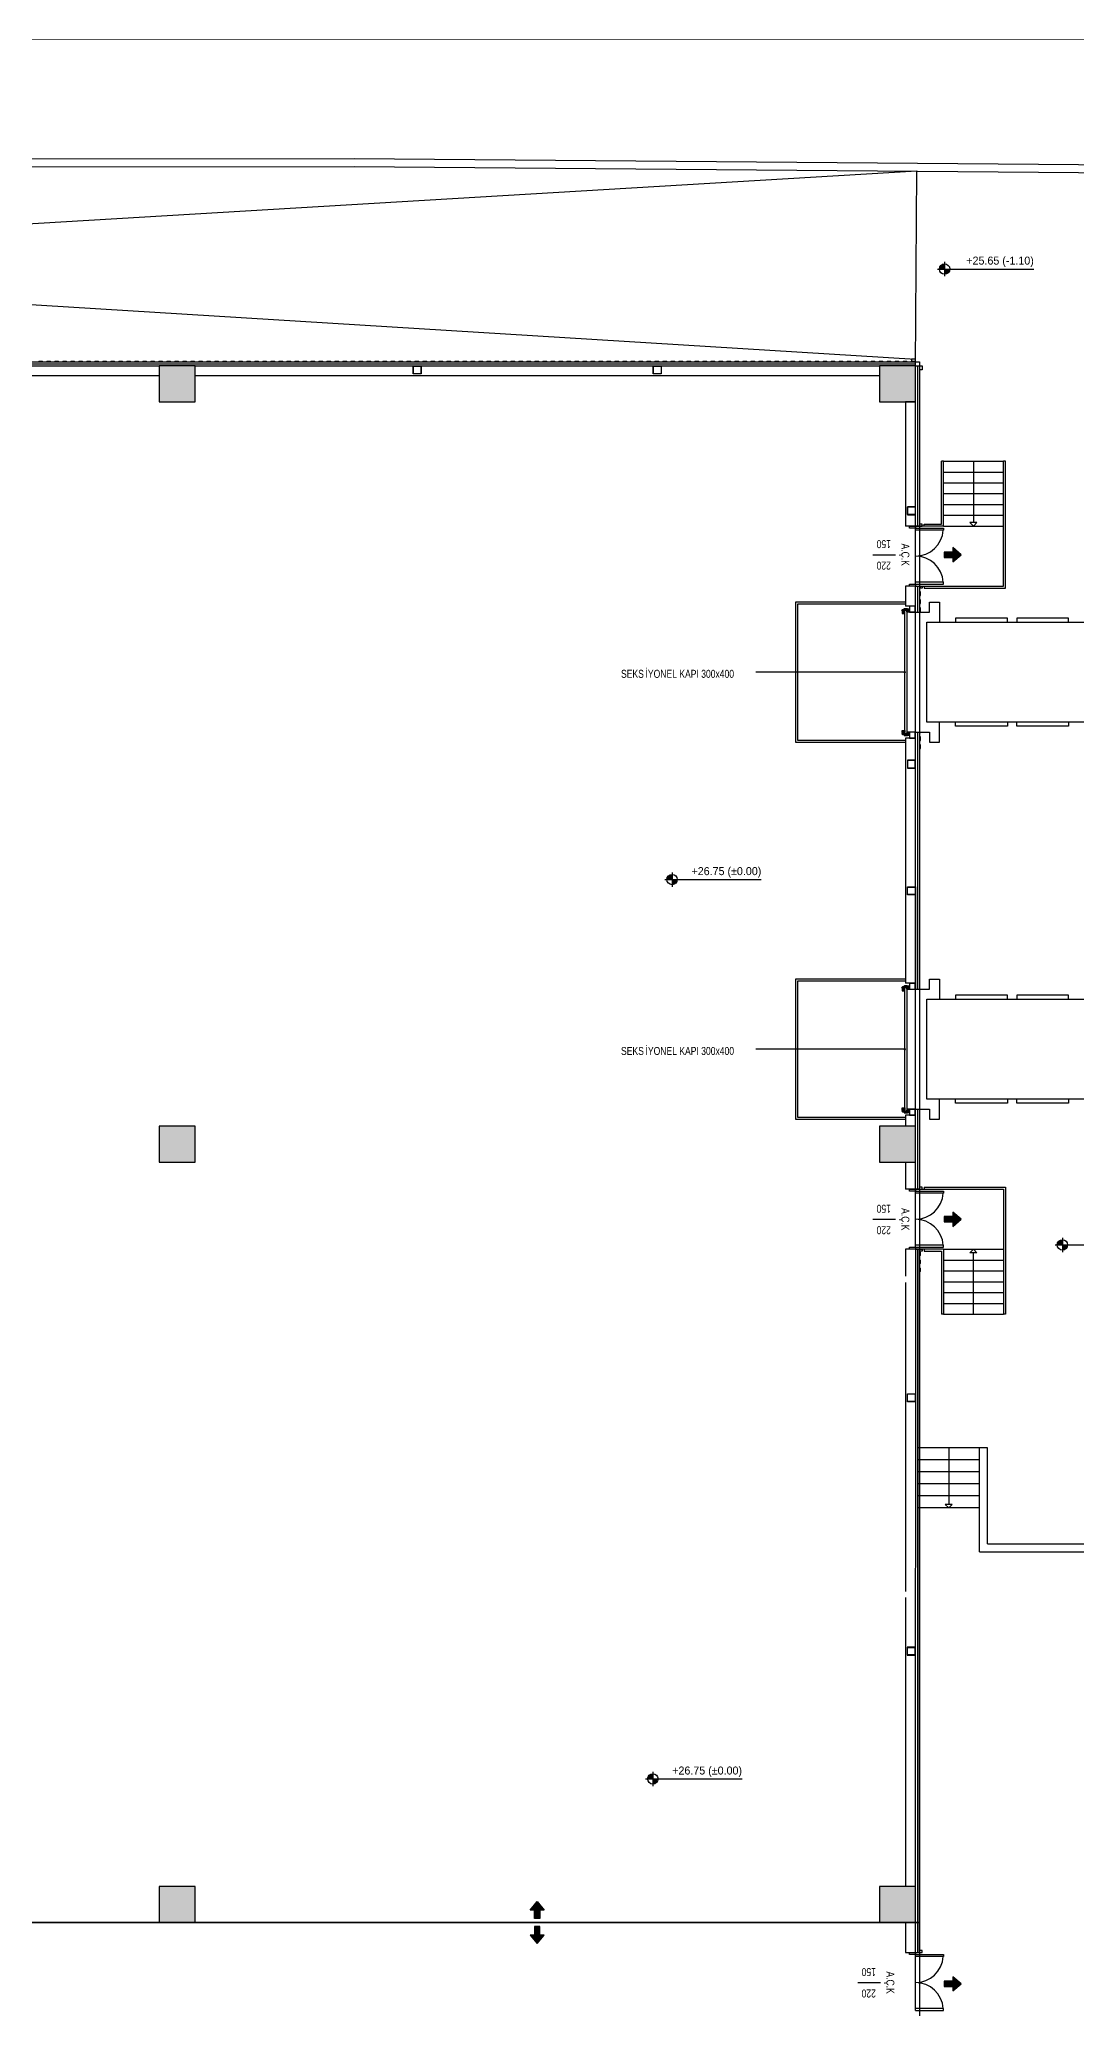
# Model space of a CAD drawing. Header units: centimetres. Extents: x -277999 to 283551, y -705288 to -693449.
# Drawn here: x 277642 to 280235, y -698370 to -693449 of the extents above; entities that cross this region are included whole.
import ezdxf
from ezdxf.enums import TextEntityAlignment as Align

# ---------------------------------------------------------------- set-up
doc = ezdxf.new("R2010")
doc.units = ezdxf.units.CM
for name, color, linetype in [('A-DOOR', 193, 'Continuous'), ('MKDU0', 8, 'Continuous'), ('ROTAS-HAV-CERCEVE', 7, 'Continuous')]:
    doc.layers.add(name, color=color, linetype=linetype)

msp = doc.modelspace()

# ---------------------------------------------------------------- hatches: boundary and pattern name
at = {"layer": 'MKDU0'}
h = msp.add_hatch(color=8, dxfattribs=at)
h.dxf.hatch_style = 1
h.paths.add_polyline_path([(279904.6, -694010.1), (279902, -694010.3), (279899.6, -694011.1), (279897.3, -694012.3), (279895.4, -694013.9), (279893.7, -694015.9), (279892.5, -694018.1), (279891.8, -694020.5), (279891.6, -694023.1), (279904.6, -694023.1), (279904.6, -694010.1)])
h.paths.add_polyline_path([(279917.6, -694023.1), (279904.6, -694023.1), (279904.6, -694036.1), (279907.1, -694035.8), (279909.5, -694035.1), (279911.8, -694033.9), (279913.7, -694032.3), (279915.4, -694030.3), (279916.6, -694028), (279917.3, -694025.6), (279917.6, -694023.1)])
h = msp.add_hatch(dxfattribs=at)
h.set_pattern_fill('ANSI33')
h.paths.add_polyline_path([(272541.6, -700055.4), (272631.6, -700055.4), (272631.6, -699965.4), (272541.6, -699965.4), (272541.6, -700055.4)])
h.paths.add_polyline_path([(272541.6, -694355.4), (272631.6, -694355.4), (272631.6, -694265.4), (272541.6, -694265.4), (272541.6, -694355.4)])
h.paths.add_polyline_path([(270741.6, -700055.4), (270831.6, -700055.4), (270831.6, -699965.4), (270741.6, -699965.4), (270741.6, -700055.4)])
h.paths.add_polyline_path([(267141.6, -700055.4), (267231.6, -700055.4), (267231.6, -699965.4), (267141.6, -699965.4), (267141.6, -700055.4)])
h.paths.add_polyline_path([(270741.6, -694355.4), (270831.6, -694355.4), (270831.6, -694265.4), (270741.6, -694265.4), (270741.6, -694355.4)])
h.paths.add_polyline_path([(267141.6, -694355.4), (267231.6, -694355.4), (267231.6, -694265.4), (267141.6, -694265.4), (267141.6, -694355.4)])
h.paths.add_polyline_path([(272541.6, -698155.4), (272631.6, -698155.4), (272631.6, -698065.4), (272541.6, -698065.4), (272541.6, -698155.4)])
h.paths.add_polyline_path([(272541.6, -696255.4), (272631.6, -696255.4), (272631.6, -696165.4), (272541.6, -696165.4), (272541.6, -696255.4)])
h.paths.add_polyline_path([(270741.6, -698155.4), (270831.6, -698155.4), (270831.6, -698065.4), (270741.6, -698065.4), (270741.6, -698155.4)])
h.paths.add_polyline_path([(267141.6, -698155.4), (267231.6, -698155.4), (267231.6, -698065.4), (267141.6, -698065.4), (267141.6, -698155.4)])
h.paths.add_polyline_path([(270741.6, -696255.4), (270831.6, -696255.4), (270831.6, -696165.4), (270741.6, -696165.4), (270741.6, -696255.4)])
h.paths.add_polyline_path([(267141.6, -696255.4), (267231.6, -696255.4), (267231.6, -696165.4), (267141.6, -696165.4), (267141.6, -696255.4)])
h.paths.add_polyline_path([(277941.6, -698155.4), (278031.6, -698155.4), (278031.6, -698065.4), (277941.6, -698065.4), (277941.6, -698155.4)])
h.paths.add_polyline_path([(277941.6, -696255.4), (278031.6, -696255.4), (278031.6, -696165.4), (277941.6, -696165.4), (277941.6, -696255.4)])
h.paths.add_polyline_path([(276141.6, -698155.4), (276231.6, -698155.4), (276231.6, -698065.4), (276141.6, -698065.4), (276141.6, -698155.4)])
h.paths.add_polyline_path([(276141.6, -696255.4), (276231.6, -696255.4), (276231.6, -696165.4), (276141.6, -696165.4), (276141.6, -696255.4)])
h.paths.add_polyline_path([(274341.6, -698155.4), (274431.6, -698155.4), (274431.6, -698065.4), (274341.6, -698065.4), (274341.6, -698155.4)])
h.paths.add_polyline_path([(274341.6, -696255.4), (274431.6, -696255.4), (274431.6, -696165.4), (274341.6, -696165.4), (274341.6, -696255.4)])
h.paths.add_polyline_path([(270641.6, -698155.4), (270731.6, -698155.4), (270731.6, -698065.4), (270641.6, -698065.4), (270641.6, -698155.4)])
h.paths.add_polyline_path([(270641.6, -696255.4), (270731.6, -696255.4), (270731.6, -696165.4), (270641.6, -696165.4), (270641.6, -696255.4)])
h.paths.add_polyline_path([(268941.6, -698155.4), (269031.6, -698155.4), (269031.6, -698065.4), (268941.6, -698065.4), (268941.6, -698155.4)])
h.paths.add_polyline_path([(268941.6, -696255.4), (269031.6, -696255.4), (269031.6, -696165.4), (268941.6, -696165.4), (268941.6, -696255.4)])
h.paths.add_polyline_path([(265341.6, -698155.4), (265431.6, -698155.4), (265431.6, -698065.4), (265341.6, -698065.4), (265341.6, -698155.4)])
h.paths.add_polyline_path([(265341.6, -696255.4), (265431.6, -696255.4), (265431.6, -696165.4), (265341.6, -696165.4), (265341.6, -696255.4)])
h.paths.add_polyline_path([(263541.6, -698155.4), (263631.6, -698155.4), (263631.6, -698065.4), (263541.6, -698065.4), (263541.6, -698155.4)])
h.paths.add_polyline_path([(263541.6, -696255.4), (263631.6, -696255.4), (263631.6, -696165.4), (263541.6, -696165.4), (263541.6, -696255.4)])
h.paths.add_polyline_path([(261741.6, -698155.4), (261831.6, -698155.4), (261831.6, -698065.4), (261741.6, -698065.4), (261741.6, -698155.4)])
h.paths.add_polyline_path([(261741.6, -696255.4), (261831.6, -696255.4), (261831.6, -696165.4), (261741.6, -696165.4), (261741.6, -696255.4)])
h.paths.add_polyline_path([(279741.6, -696255.4), (279831.6, -696255.4), (279831.6, -696165.4), (279741.6, -696165.4), (279741.6, -696255.4)])
h.paths.add_polyline_path([(279741.6, -698155.4), (279831.6, -698155.4), (279831.6, -698065.4), (279741.6, -698065.4), (279741.6, -698155.4)])
h.paths.add_polyline_path([(279741.6, -700055.4), (279831.6, -700055.4), (279831.6, -699965.4), (279741.6, -699965.4), (279741.6, -700055.4)])
h.paths.add_polyline_path([(277941.6, -700055.4), (278031.6, -700055.4), (278031.6, -699965.4), (277941.6, -699965.4), (277941.6, -700055.4)])
h.paths.add_polyline_path([(276141.6, -700055.4), (276231.6, -700055.4), (276231.6, -699965.4), (276141.6, -699965.4), (276141.6, -700055.4)])
h.paths.add_polyline_path([(274341.6, -700055.4), (274431.6, -700055.4), (274431.6, -699965.4), (274341.6, -699965.4), (274341.6, -700055.4)])
h.paths.add_polyline_path([(270641.6, -700055.4), (270731.6, -700055.4), (270731.6, -699965.4), (270641.6, -699965.4), (270641.6, -700055.4)])
h.paths.add_polyline_path([(268941.6, -700055.4), (269031.6, -700055.4), (269031.6, -699965.4), (268941.6, -699965.4), (268941.6, -700055.4)])
h.paths.add_polyline_path([(265341.6, -700055.4), (265431.6, -700055.4), (265431.6, -699965.4), (265341.6, -699965.4), (265341.6, -700055.4)])
h.paths.add_polyline_path([(263541.6, -700055.4), (263631.6, -700055.4), (263631.6, -699965.4), (263541.6, -699965.4), (263541.6, -700055.4)])
h.paths.add_polyline_path([(261741.6, -700055.4), (261831.6, -700055.4), (261831.6, -699965.4), (261741.6, -699965.4), (261741.6, -700055.4)])
h.paths.add_polyline_path([(279741.6, -694355.4), (279831.6, -694355.4), (279831.6, -694265.4), (279741.6, -694265.4), (279741.6, -694355.4)])
h.paths.add_polyline_path([(277941.6, -694355.4), (278031.6, -694355.4), (278031.6, -694265.4), (277941.6, -694265.4), (277941.6, -694355.4)])
h.paths.add_polyline_path([(276141.6, -694355.4), (276231.6, -694355.4), (276231.6, -694265.4), (276141.6, -694265.4), (276141.6, -694355.4)])
h.paths.add_polyline_path([(274341.6, -694355.4), (274431.6, -694355.4), (274431.6, -694265.4), (274341.6, -694265.4), (274341.6, -694355.4)])
h.paths.add_polyline_path([(270641.6, -694355.4), (270731.6, -694355.4), (270731.6, -694265.4), (270641.6, -694265.4), (270641.6, -694355.4)])
h.paths.add_polyline_path([(268941.6, -694355.4), (269031.6, -694355.4), (269031.6, -694265.4), (268941.6, -694265.4), (268941.6, -694355.4)])
h.paths.add_polyline_path([(265341.6, -694355.4), (265431.6, -694355.4), (265431.6, -694265.4), (265341.6, -694265.4), (265341.6, -694355.4)])
h.paths.add_polyline_path([(263541.6, -694355.4), (263631.6, -694355.4), (263631.6, -694265.4), (263541.6, -694265.4), (263541.6, -694355.4)])
h.paths.add_polyline_path([(261741.6, -694355.4), (261831.6, -694355.4), (261831.6, -694265.4), (261741.6, -694265.4), (261741.6, -694355.4)])
h = msp.add_hatch(color=8, dxfattribs=at)
h.dxf.hatch_style = 1
h.paths.add_polyline_path([(279946.2, -694737), (279925, -694719.3), (279925, -694730.3), (279903.9, -694730.3), (279903.9, -694743.8), (279925, -694743.8), (279925, -694754.8), (279946.2, -694737)])
h = msp.add_hatch(color=8, dxfattribs=at)
h.dxf.hatch_style = 1
h.paths.add_polyline_path([(279223.6, -695535.8), (279221.1, -695536.1), (279218.6, -695536.8), (279216.4, -695538), (279214.4, -695539.6), (279212.8, -695541.6), (279211.6, -695543.9), (279210.9, -695546.3), (279210.6, -695548.8), (279223.6, -695548.8), (279223.6, -695535.8)])
h.paths.add_polyline_path([(279236.6, -695548.8), (279223.6, -695548.8), (279223.6, -695561.8), (279226.2, -695561.6), (279228.6, -695560.8), (279230.8, -695559.6), (279232.8, -695558), (279234.4, -695556), (279235.6, -695553.8), (279236.4, -695551.4), (279236.6, -695548.8)])
h = msp.add_hatch(color=8, dxfattribs=at)
h.dxf.hatch_style = 1
h.paths.add_polyline_path([(279946.2, -696397.9), (279925, -696380.2), (279925, -696391.1), (279903.9, -696391.1), (279903.9, -696404.6), (279925, -696404.6), (279925, -696415.6), (279946.2, -696397.9)])
h = msp.add_hatch(color=8, dxfattribs=at)
h.dxf.hatch_style = 1
h.paths.add_polyline_path([(280199, -696448.8), (280196.4, -696449), (280194, -696449.8), (280191.8, -696451), (280189.8, -696452.6), (280188.2, -696454.6), (280187, -696456.8), (280186.2, -696459.2), (280186, -696461.8), (280199, -696461.8), (280199, -696448.8)])
h.paths.add_polyline_path([(280212, -696461.8), (280199, -696461.8), (280199, -696474.8), (280201.5, -696474.5), (280204, -696473.8), (280206.2, -696472.6), (280208.2, -696471), (280209.8, -696469), (280211, -696466.8), (280211.7, -696464.3), (280212, -696461.8)])
h = msp.add_hatch(color=8, dxfattribs=at)
h.dxf.hatch_style = 1
h.paths.add_polyline_path([(279175.4, -697783.4), (279172.8, -697783.7), (279170.4, -697784.4), (279168.2, -697785.6), (279166.2, -697787.2), (279164.6, -697789.2), (279163.4, -697791.4), (279162.6, -697793.9), (279162.4, -697796.4), (279175.4, -697796.4), (279175.4, -697783.4)])
h.paths.add_polyline_path([(279188.4, -697796.4), (279175.4, -697796.4), (279175.4, -697809.4), (279177.9, -697809.2), (279180.3, -697808.4), (279182.6, -697807.2), (279184.6, -697805.6), (279186.2, -697803.6), (279187.4, -697801.4), (279188.1, -697799), (279188.4, -697796.4)])
h = msp.add_hatch(color=8, dxfattribs=at)
h.dxf.hatch_style = 1
h.paths.add_polyline_path([(278886.6, -698103.1), (278904.3, -698124.2), (278893.3, -698124.2), (278893.3, -698145.4), (278879.9, -698145.4), (278879.9, -698124.2), (278868.9, -698124.2), (278886.6, -698103.1)])
h = msp.add_hatch(color=8, dxfattribs=at)
h.dxf.hatch_style = 1
h.paths.add_polyline_path([(278886.6, -698207.7), (278904.3, -698186.5), (278893.3, -698186.5), (278893.3, -698165.4), (278879.9, -698165.4), (278879.9, -698186.5), (278868.9, -698186.5), (278886.6, -698207.7)])
h = msp.add_hatch(color=8, dxfattribs=at)
h.dxf.hatch_style = 1
h.paths.add_polyline_path([(279946.2, -698308.5), (279925, -698290.8), (279925, -698301.8), (279903.9, -698301.8), (279903.9, -698315.3), (279925, -698315.3), (279925, -698326.3), (279946.2, -698308.5)])

# ---------------------------------------------------------------- linework, layer by layer
at = {"layer": 'A-DOOR'}
for p, q in [((279831.6, -694810.4), (279831.6, -694670.4)), ((279800.9, -694877.7), (279800.9, -694880.2)), ((279801.5, -694877.7), (279801.5, -694880.2)), ((279813, -694877.7), (279812.2, -694877.7)), ((279813, -694879.5), (279812.2, -694879.5)), ((279800.9, -695183), (279800.9, -695180.6)), ((279801.5, -695183), (279801.5, -695180.6)), ((279807.9, -695185.1), (279807.9, -695185.1)), ((279813, -695181.3), (279812.2, -695181.3)), ((279813, -695183.1), (279812.2, -695183.1)), ((279800.9, -695820.2), (279800.9, -695822.7)), ((279801.5, -695820.2), (279801.5, -695822.7)), ((279813, -695820.2), (279812.2, -695820.2)), ((279813, -695822), (279812.2, -695822)), ((279800.9, -696125.5), (279800.9, -696123.1)), ((279801.5, -696125.5), (279801.5, -696123.1)), ((279807.9, -696127.6), (279807.9, -696127.6)), ((279813, -696123.8), (279812.2, -696123.8)), ((279813, -696125.6), (279812.2, -696125.6)), ((279831.6, -696467.9), (279831.6, -696327.9)), ((279831.6, -698375.4), (279831.6, -698235.4))]:
    msp.add_line(p, q, dxfattribs=at)
for points in [[(279816.6, -694670.4), (279816.6, -694665.4), (279831.6, -694665.4), (279831.6, -694670.4)], [(279816.6, -694815.4), (279816.6, -694810.4), (279831.6, -694810.4), (279831.6, -694815.4)], [(279800.1, -694881.5), (279802.3, -694881.5), (279802.3, -694880.2), (279800.1, -694880.2)], [(279812.1, -694876.9), (279812.1, -694877.7), (279811.6, -694877.7), (279811.6, -694876.4), (279814.1, -694876.4), (279814.1, -694879.9), (279816.1, -694879.9), (279816.1, -694872.9), (279812.1, -694872.9), (279812.1, -694874.9), (279811.6, -694874.9), (279811.6, -694872.4), (279816.6, -694872.4), (279816.6, -694880.4), (279811.6, -694880.4), (279811.6, -694879.3), (279812.1, -694879.3), (279812.1, -694879.9), (279813.6, -694879.9), (279813.6, -694876.9)], [(279800.1, -695179.3), (279802.3, -695179.3), (279802.3, -695180.6), (279800.1, -695180.6)], [(279812.1, -695183.9), (279812.1, -695183), (279811.6, -695183), (279811.6, -695184.4), (279814.1, -695184.4), (279814.1, -695180.9), (279816.1, -695180.9), (279816.1, -695187.9), (279812.1, -695187.9), (279812.1, -695185.9), (279811.6, -695185.9), (279811.6, -695188.4), (279816.6, -695188.4), (279816.6, -695180.4), (279811.6, -695180.4), (279811.6, -695181.4), (279812.1, -695181.4), (279812.1, -695180.9), (279813.6, -695180.9), (279813.6, -695183.9)], [(279800.1, -695824), (279802.3, -695824), (279802.3, -695822.7), (279800.1, -695822.7)], [(279812.1, -695819.4), (279812.1, -695820.2), (279811.6, -695820.2), (279811.6, -695818.9), (279814.1, -695818.9), (279814.1, -695822.4), (279816.1, -695822.4), (279816.1, -695815.4), (279812.1, -695815.4), (279812.1, -695817.4), (279811.6, -695817.4), (279811.6, -695814.9), (279816.6, -695814.9), (279816.6, -695822.9), (279811.6, -695822.9), (279811.6, -695821.8), (279812.1, -695821.8), (279812.1, -695822.4), (279813.6, -695822.4), (279813.6, -695819.4)], [(279800.1, -696121.8), (279802.3, -696121.8), (279802.3, -696123.1), (279800.1, -696123.1)], [(279812.1, -696126.4), (279812.1, -696125.5), (279811.6, -696125.5), (279811.6, -696126.9), (279814.1, -696126.9), (279814.1, -696123.4), (279816.1, -696123.4), (279816.1, -696130.4), (279812.1, -696130.4), (279812.1, -696128.4), (279811.6, -696128.4), (279811.6, -696130.9), (279816.6, -696130.9), (279816.6, -696122.9), (279811.6, -696122.9), (279811.6, -696123.9), (279812.1, -696123.9), (279812.1, -696123.4), (279813.6, -696123.4), (279813.6, -696126.4)], [(279816.6, -696327.9), (279816.6, -696322.9), (279831.6, -696322.9), (279831.6, -696327.9)], [(279816.6, -696472.9), (279816.6, -696467.9), (279831.6, -696467.9), (279831.6, -696472.9)], [(279816.6, -698235.4), (279816.6, -698230.4), (279831.6, -698230.4), (279831.6, -698235.4)]]:
    msp.add_lwpolyline(points, close=True, dxfattribs=at)
for points in [[(279831.6, -694670.4), (279901.6, -694670.4), (279901.6, -694675.4), (279831.6, -694675.4)], [(279831.6, -694810.4), (279901.6, -694810.4), (279901.6, -694805.4), (279831.6, -694805.4)], [(279800.9, -694879.1), (279798.2, -694879.1), (279798.2, -694884.1), (279804.9, -694884.1), (279804.9, -694879.1), (279801.5, -694879.1)], [(279800.1, -694880.2), (279799.2, -694880.2), (279799.2, -694883.1), (279803.2, -694883.1), (279803.2, -694880.2), (279802.3, -694880.2)], [(279805, -695185.1), (279805, -694875.7), (279807.9, -694875.7), (279807.9, -694875.7), (279810, -694877.8), (279810, -695183), (279807.9, -695185.1), (279805, -695185.1)], [(279811.6, -694879.9), (279810.1, -694879.9), (279810.1, -694877.1), (279811.6, -694877.1)], [(279812.1, -694877.7), (279812.2, -694877.7), (279812.2, -694877.4), (279813, -694877.4), (279813, -694879.7), (279812.2, -694879.7), (279812.2, -694879.3), (279812.1, -694879.3)], [(279800.9, -695181.6), (279798.2, -695181.6), (279798.2, -695176.6), (279804.9, -695176.6), (279804.9, -695181.6), (279801.5, -695181.6)], [(279800.1, -695180.6), (279799.2, -695180.6), (279799.2, -695177.6), (279803.2, -695177.6), (279803.2, -695180.6), (279802.3, -695180.6)], [(279811.6, -695180.9), (279810.1, -695180.9), (279810.1, -695183.7), (279811.6, -695183.7)], [(279812.1, -695183), (279812.2, -695183), (279812.2, -695183.4), (279813, -695183.4), (279813, -695181.1), (279812.2, -695181.1), (279812.2, -695181.4), (279812.1, -695181.4)], [(279800.9, -695821.6), (279798.2, -695821.6), (279798.2, -695826.6), (279804.9, -695826.6), (279804.9, -695821.6), (279801.5, -695821.6)], [(279800.1, -695822.7), (279799.2, -695822.7), (279799.2, -695825.6), (279803.2, -695825.6), (279803.2, -695822.7), (279802.3, -695822.7)], [(279805, -696127.6), (279805, -695818.2), (279807.9, -695818.2), (279807.9, -695818.2), (279810, -695820.3), (279810, -696125.5), (279807.9, -696127.6), (279805, -696127.6)], [(279811.6, -695822.4), (279810.1, -695822.4), (279810.1, -695819.6), (279811.6, -695819.6)], [(279812.1, -695820.2), (279812.2, -695820.2), (279812.2, -695819.9), (279813, -695819.9), (279813, -695822.2), (279812.2, -695822.2), (279812.2, -695821.8), (279812.1, -695821.8)], [(279800.9, -696124.1), (279798.2, -696124.1), (279798.2, -696119.1), (279804.9, -696119.1), (279804.9, -696124.1), (279801.5, -696124.1)], [(279800.1, -696123.1), (279799.2, -696123.1), (279799.2, -696120.1), (279803.2, -696120.1), (279803.2, -696123.1), (279802.3, -696123.1)], [(279811.6, -696123.4), (279810.1, -696123.4), (279810.1, -696126.2), (279811.6, -696126.2)], [(279812.1, -696125.5), (279812.2, -696125.5), (279812.2, -696125.9), (279813, -696125.9), (279813, -696123.6), (279812.2, -696123.6), (279812.2, -696123.9), (279812.1, -696123.9)], [(279831.6, -696327.9), (279901.6, -696327.9), (279901.6, -696332.9), (279831.6, -696332.9)], [(279831.6, -696467.9), (279901.6, -696467.9), (279901.6, -696462.9), (279831.6, -696462.9)], [(279831.6, -698235.4), (279901.6, -698235.4), (279901.6, -698240.4), (279831.6, -698240.4)], [(279831.6, -698375.4), (279901.6, -698375.4), (279901.6, -698370.4), (279831.6, -698370.4)]]:
    msp.add_lwpolyline(points, dxfattribs=at)
for points in [[(279811.6, -694874.9), (279811.1, -694874.9), (279811.1, -694872.2), (279804.3, -694872.2), (279804.3, -694878.4), (279803.8, -694878.4), (279803.8, -694874.7), (279799.7, -694874.7, 0.82272), (279799.7, -694877.9), (279799.9, -694877.9), (279799.9, -694878.4), (279799.7, -694878.4, -0.863572), (279799.7, -694874.2), (279803.8, -694874.2), (279803.8, -694871.7), (279811.6, -694871.7), (279811.6, -694874.9)], [(279800.9, -694881.5), (279800.9, -694881.9, 1), (279801.5, -694881.9), (279801.5, -694881.5)], [(279805.2, -694875.1), (279805.2, -694874.6, -0.414214), (279807.2, -694872.6), (279807.6, -694872.6, -0.414214), (279809.6, -694874.6), (279809.6, -694876.9)], [(279811.6, -695185.9), (279811.1, -695185.9), (279811.1, -695188.6), (279804.3, -695188.6), (279804.3, -695182.4), (279803.8, -695182.4), (279803.8, -695186), (279799.7, -695186, -0.82272), (279799.7, -695182.9), (279799.9, -695182.9), (279799.9, -695182.4), (279799.7, -695182.4, 0.863572), (279799.7, -695186.5), (279803.8, -695186.5), (279803.8, -695189.1), (279811.6, -695189.1), (279811.6, -695185.9)], [(279800.9, -695179.3), (279800.9, -695178.8, -1), (279801.5, -695178.8), (279801.5, -695179.3)], [(279805.2, -695185.7), (279805.2, -695186.1, 0.414214), (279807.2, -695188.1), (279807.6, -695188.1, 0.414214), (279809.6, -695186.1), (279809.6, -695183.9)], [(279811.6, -695817.4), (279811.1, -695817.4), (279811.1, -695814.7), (279804.3, -695814.7), (279804.3, -695820.9), (279803.8, -695820.9), (279803.8, -695817.2), (279799.7, -695817.2, 0.82272), (279799.7, -695820.4), (279799.9, -695820.4), (279799.9, -695820.9), (279799.7, -695820.9, -0.863572), (279799.7, -695816.7), (279803.8, -695816.7), (279803.8, -695814.2), (279811.6, -695814.2), (279811.6, -695817.4)], [(279800.9, -695824), (279800.9, -695824.4, 1), (279801.5, -695824.4), (279801.5, -695824)], [(279805.2, -695817.6), (279805.2, -695817.1, -0.414214), (279807.2, -695815.1), (279807.6, -695815.1, -0.414214), (279809.6, -695817.1), (279809.6, -695819.4)], [(279811.6, -696128.4), (279811.1, -696128.4), (279811.1, -696131.1), (279804.3, -696131.1), (279804.3, -696124.9), (279803.8, -696124.9), (279803.8, -696128.5), (279799.7, -696128.5, -0.82272), (279799.7, -696125.4), (279799.9, -696125.4), (279799.9, -696124.9), (279799.7, -696124.9, 0.863572), (279799.7, -696129), (279803.8, -696129), (279803.8, -696131.6), (279811.6, -696131.6), (279811.6, -696128.4)], [(279800.9, -696121.8), (279800.9, -696121.3, -1), (279801.5, -696121.3), (279801.5, -696121.8)], [(279805.2, -696128.2), (279805.2, -696128.6, 0.414214), (279807.2, -696130.6), (279807.6, -696130.6, 0.414214), (279809.6, -696128.6), (279809.6, -696126.4)]]:
    msp.add_lwpolyline(points, format="xyb", dxfattribs=at)
for points in [[(279802.7, -694877.3), (279799.7, -694877.3, -1), (279799.7, -694875.3), (279802.7, -694875.3, -1)], [(279802.7, -695183.5), (279799.7, -695183.5, 1), (279799.7, -695185.4), (279802.7, -695185.4, 1)], [(279802.7, -695819.8), (279799.7, -695819.8, -1), (279799.7, -695817.8), (279802.7, -695817.8, -1)], [(279802.7, -696126), (279799.7, -696126, 1), (279799.7, -696127.9), (279802.7, -696127.9, 1)]]:
    msp.add_lwpolyline(points, format="xyb", close=True, dxfattribs=at)
for centre in [(279807.4, -694874.5), (279807.4, -695186.2), (279807.4, -695817), (279807.4, -696128.7)]:
    msp.add_circle(centre, 0.25, dxfattribs=at)
for centre, radius, start, end in [((279831.6, -694670.4), 70, -90, -4.096), ((279831.6, -694810.4), 70, 4.096, 90), ((279801.2, -694876.1), 1.19, 38.272, 141.728), ((279801.2, -694876.6), 1.19, -141.728, -38.272), ((279801.2, -695184.2), 1.19, 38.272, 141.728), ((279801.2, -695184.7), 1.19, -141.728, -38.272), ((279801.2, -695818.6), 1.19, 38.272, 141.728), ((279801.2, -695819.1), 1.19, -141.728, -38.272), ((279801.2, -696126.7), 1.19, 38.272, 141.728), ((279801.2, -696127.2), 1.19, -141.728, -38.272), ((279831.6, -696327.9), 70, -90, -4.096), ((279831.6, -696467.9), 70, 4.096, 90), ((279831.6, -698235.4), 70, -90, -4.096), ((279831.6, -698375.4), 70, 4.096, 90)]:
    msp.add_arc(centre, radius, start, end, dxfattribs=at)
at = {"layer": 'MKDU0', "color": 8}
for p, q in [((275511.1, -693749.9), (278429.5, -693747)), ((275511.1, -693769.9), (278429.4, -693767)), ((278429.4, -693767), (280895.6, -693787)), ((278429.5, -693747), (280895.8, -693767)), ((279831.6, -694265.4), (279835.6, -693778.4)), ((279886.6, -694023.1), (280127.6, -694023.1)), ((279904.6, -694005.1), (279904.6, -694041.1)), ((276231.6, -694265.4), (277941.6, -694265.4)), ((278031.6, -694265.4), (279741.6, -694265.4)), ((277941.6, -694290.4), (276231.6, -694290.4)), ((279741.6, -694290.4), (278031.6, -694290.4)), ((279831.6, -694355.4), (279806.6, -694355.4)), ((279806.6, -694355.4), (279806.6, -694665.4)), ((279831.6, -694665.4), (279831.6, -694355.4)), ((279901.6, -694503.4), (279896.6, -694503.4)), ((279976.6, -694503.4), (279976.6, -694656.7)), ((280056.6, -694503.4), (280051.6, -694503.4)), ((279831.6, -694665.4), (279806.6, -694665.4)), ((279841.6, -694665.4), (279831.6, -694665.4)), ((279901.6, -694665.4), (279841.6, -694665.4)), ((279853.6, -694665.4), (279853.6, -694660.4)), ((279831.6, -694815.4), (279841.6, -694815.4)), ((279831.6, -694865.4), (279806.6, -694865.4)), ((279831.6, -694880.4), (279841.6, -694880.4)), ((279931.9, -694895.4), (279931.9, -694905.4)), ((280061.4, -694895.4), (279931.9, -694895.4)), ((280061.4, -694905.4), (280061.4, -694895.4)), ((280214.5, -694895.4), (280085, -694895.4)), ((280085, -694895.4), (280085, -694905.4)), ((280214.5, -694905.4), (280214.5, -694895.4)), ((279931.9, -695165.4), (279931.9, -695155.4)), ((280061.4, -695155.4), (280061.4, -695165.4)), ((280085, -695165.4), (280085, -695155.4)), ((280214.5, -695155.4), (280214.5, -695165.4)), ((279806.6, -695195.4), (279806.6, -695417.9)), ((279831.6, -695195.4), (279806.6, -695195.4)), ((279831.6, -695180.4), (279841.6, -695180.4)), ((279831.6, -695822.9), (279831.6, -695195.4)), ((280061.4, -695165.4), (279931.9, -695165.4)), ((280214.5, -695165.4), (280085, -695165.4)), ((279806.6, -695417.9), (279806.6, -695807.9)), ((279205.6, -695548.8), (279446.6, -695548.8)), ((279223.6, -695530.8), (279223.6, -695566.8)), ((279831.6, -695807.9), (279806.6, -695807.9)), ((279831.6, -695822.9), (279841.6, -695822.9)), ((279931.9, -695837.9), (279931.9, -695847.9)), ((280061.4, -695837.9), (279931.9, -695837.9)), ((280061.4, -695847.9), (280061.4, -695837.9)), ((280214.5, -695837.9), (280085, -695837.9)), ((280085, -695837.9), (280085, -695847.9)), ((280214.5, -695847.9), (280214.5, -695837.9)), ((279806.6, -696137.9), (279806.6, -696165.4)), ((279831.6, -696137.9), (279806.6, -696137.9)), ((279831.6, -696165.4), (279831.6, -696122.9)), ((279831.6, -696122.9), (279841.6, -696122.9)), ((279931.9, -696107.9), (279931.9, -696097.9)), ((280061.4, -696107.9), (279931.9, -696107.9)), ((280061.4, -696097.9), (280061.4, -696107.9)), ((280085, -696107.9), (280085, -696097.9)), ((280214.5, -696107.9), (280085, -696107.9)), ((280214.5, -696097.9), (280214.5, -696107.9)), ((279806.6, -696255.4), (279806.6, -696322.9)), ((279831.6, -696322.9), (279831.6, -696255.4)), ((279831.6, -696322.9), (279806.6, -696322.9)), ((279853.6, -696317.9), (279853.6, -696322.9)), ((279831.6, -696472.9), (279806.6, -696472.9)), ((279831.6, -696472.9), (279830.9, -698065.4)), ((279841.6, -696472.9), (279831.6, -696472.9)), ((279841.6, -698230.4), (279841.6, -696472.9)), ((279901.6, -696472.9), (279841.6, -696472.9)), ((279976.6, -696634.9), (279976.6, -696481.6)), ((280181, -696461.8), (280422, -696461.8)), ((280199, -696443.8), (280199, -696479.8)), ((279901.6, -696634.9), (279896.6, -696634.9)), ((280056.6, -696634.9), (280051.6, -696634.9)), ((279991.6, -696968.9), (279838.5, -696968.9)), ((279991.6, -697118.9), (279991.6, -696968.9)), ((280011.6, -696968.9), (279991.6, -696968.9)), ((280011.6, -697118.9), (280011.6, -696968.9)), ((279991.6, -696998.9), (279838.5, -696998.9)), ((279991.6, -697028.9), (279838.5, -697028.9)), ((279991.6, -697058.9), (279838.5, -697058.9)), ((279991.6, -697088.9), (279838.5, -697088.9)), ((279991.6, -697118.9), (279838.5, -697118.9)), ((279991.6, -697229.1), (279991.6, -697118.9)), ((280011.6, -697209.1), (280011.6, -697118.9)), ((280011.6, -697209.1), (281451, -697209.1)), ((279991.6, -697229.1), (281447.3, -697229.1)), ((279806.6, -697342.9), (279806.6, -698065.4)), ((279157.4, -697796.4), (279398.4, -697796.4)), ((279175.4, -697778.4), (279175.4, -697814.4)), ((276231.6, -698155.4), (277941.6, -698155.4)), ((278031.6, -698155.4), (279741.6, -698155.4)), ((279806.6, -698155.4), (279806.6, -698230.4)), ((279831.6, -698230.4), (279831.6, -698155.4)), ((279831.6, -698230.4), (279841.6, -698230.4))]:
    msp.add_line(p, q, dxfattribs=at)
for points in [[(279835.6, -693778.4), (275961.4, -694009), (279831.6, -694248.4)], [(275961.6, -694255.4), (279831.6, -694255.4)], [(275961.6, -694260.4), (279831.6, -694260.4)], [(277631.6, -694255.4), (277639.6, -694255.4), (277641.6, -694253.4), (277649.6, -694253.4), (277651.6, -694255.4), (277659.6, -694255.4), (277661.6, -694253.4), (277669.6, -694253.4), (277671.6, -694255.4), (277679.6, -694255.4), (277681.6, -694253.4), (277689.6, -694253.4), (277691.6, -694255.4), (277699.6, -694255.4), (277701.6, -694253.4), (277709.6, -694253.4), (277711.6, -694255.4), (277719.6, -694255.4), (277721.6, -694253.4), (277729.6, -694253.4), (277731.6, -694255.4)], [(277731.6, -694255.4), (277739.6, -694255.4), (277741.6, -694253.4), (277749.6, -694253.4), (277751.6, -694255.4), (277759.6, -694255.4), (277761.6, -694253.4), (277769.6, -694253.4), (277771.6, -694255.4), (277779.6, -694255.4), (277781.6, -694253.4), (277789.6, -694253.4), (277791.6, -694255.4), (277799.6, -694255.4), (277801.6, -694253.4), (277809.6, -694253.4), (277811.6, -694255.4), (277819.6, -694255.4), (277821.6, -694253.4), (277829.6, -694253.4), (277831.6, -694255.4)], [(277831.6, -694255.4), (277839.6, -694255.4), (277841.6, -694253.4), (277849.6, -694253.4), (277851.6, -694255.4), (277859.6, -694255.4), (277861.6, -694253.4), (277869.6, -694253.4), (277871.6, -694255.4), (277879.6, -694255.4), (277881.6, -694253.4), (277889.6, -694253.4), (277891.6, -694255.4), (277899.6, -694255.4), (277901.6, -694253.4), (277909.6, -694253.4), (277911.6, -694255.4), (277919.6, -694255.4), (277921.6, -694253.4), (277929.6, -694253.4), (277931.6, -694255.4)], [(277931.6, -694255.4), (277939.6, -694255.4), (277941.6, -694253.4), (277949.6, -694253.4), (277951.6, -694255.4), (277959.6, -694255.4), (277961.6, -694253.4), (277969.6, -694253.4), (277971.6, -694255.4), (277979.6, -694255.4), (277981.6, -694253.4), (277989.6, -694253.4), (277991.6, -694255.4), (277999.6, -694255.4), (278001.6, -694253.4), (278009.6, -694253.4), (278011.6, -694255.4), (278019.6, -694255.4), (278021.6, -694253.4), (278029.6, -694253.4), (278031.6, -694255.4)], [(278031.6, -694255.4), (278039.6, -694255.4), (278041.6, -694253.4), (278049.6, -694253.4), (278051.6, -694255.4), (278059.6, -694255.4), (278061.6, -694253.4), (278069.6, -694253.4), (278071.6, -694255.4), (278079.6, -694255.4), (278081.6, -694253.4), (278089.6, -694253.4), (278091.6, -694255.4), (278099.6, -694255.4), (278101.6, -694253.4), (278109.6, -694253.4), (278111.6, -694255.4), (278119.6, -694255.4), (278121.6, -694253.4), (278129.6, -694253.4), (278131.6, -694255.4)], [(278131.6, -694255.4), (278139.6, -694255.4), (278141.6, -694253.4), (278149.6, -694253.4), (278151.6, -694255.4), (278159.6, -694255.4), (278161.6, -694253.4), (278169.6, -694253.4), (278171.6, -694255.4), (278179.6, -694255.4), (278181.6, -694253.4), (278189.6, -694253.4), (278191.6, -694255.4), (278199.6, -694255.4), (278201.6, -694253.4), (278209.6, -694253.4), (278211.6, -694255.4), (278219.6, -694255.4), (278221.6, -694253.4), (278229.6, -694253.4), (278231.6, -694255.4)], [(278231.6, -694255.4), (278239.6, -694255.4), (278241.6, -694253.4), (278249.6, -694253.4), (278251.6, -694255.4), (278259.6, -694255.4), (278261.6, -694253.4), (278269.6, -694253.4), (278271.6, -694255.4), (278279.6, -694255.4), (278281.6, -694253.4), (278289.6, -694253.4), (278291.6, -694255.4), (278299.6, -694255.4), (278301.6, -694253.4), (278309.6, -694253.4), (278311.6, -694255.4), (278319.6, -694255.4), (278321.6, -694253.4), (278329.6, -694253.4), (278331.6, -694255.4)], [(278331.6, -694255.4), (278339.6, -694255.4), (278341.6, -694253.4), (278349.6, -694253.4), (278351.6, -694255.4), (278359.6, -694255.4), (278361.6, -694253.4), (278369.6, -694253.4), (278371.6, -694255.4), (278379.6, -694255.4), (278381.6, -694253.4), (278389.6, -694253.4), (278391.6, -694255.4), (278399.6, -694255.4), (278401.6, -694253.4), (278409.6, -694253.4), (278411.6, -694255.4), (278419.6, -694255.4), (278421.6, -694253.4), (278429.6, -694253.4), (278431.6, -694255.4)], [(278431.6, -694255.4), (278439.6, -694255.4), (278441.6, -694253.4), (278449.6, -694253.4), (278451.6, -694255.4), (278459.6, -694255.4), (278461.6, -694253.4), (278469.6, -694253.4), (278471.6, -694255.4), (278479.6, -694255.4), (278481.6, -694253.4), (278489.6, -694253.4), (278491.6, -694255.4), (278499.6, -694255.4), (278501.6, -694253.4), (278509.6, -694253.4), (278511.6, -694255.4), (278519.6, -694255.4), (278521.6, -694253.4), (278529.6, -694253.4), (278531.6, -694255.4)], [(278531.6, -694255.4), (278539.6, -694255.4), (278541.6, -694253.4), (278549.6, -694253.4), (278551.6, -694255.4), (278559.6, -694255.4), (278561.6, -694253.4), (278569.6, -694253.4), (278571.6, -694255.4), (278579.6, -694255.4), (278581.6, -694253.4), (278589.6, -694253.4), (278591.6, -694255.4), (278599.6, -694255.4), (278601.6, -694253.4), (278609.6, -694253.4), (278611.6, -694255.4), (278619.6, -694255.4), (278621.6, -694253.4), (278629.6, -694253.4), (278631.6, -694255.4)], [(278631.6, -694255.4), (278639.6, -694255.4), (278641.6, -694253.4), (278649.6, -694253.4), (278651.6, -694255.4), (278659.6, -694255.4), (278661.6, -694253.4), (278669.6, -694253.4), (278671.6, -694255.4), (278679.6, -694255.4), (278681.6, -694253.4), (278689.6, -694253.4), (278691.6, -694255.4), (278699.6, -694255.4), (278701.6, -694253.4), (278709.6, -694253.4), (278711.6, -694255.4), (278719.6, -694255.4), (278721.6, -694253.4), (278729.6, -694253.4), (278731.6, -694255.4)], [(278731.6, -694255.4), (278739.6, -694255.4), (278741.6, -694253.4), (278749.6, -694253.4), (278751.6, -694255.4), (278759.6, -694255.4), (278761.6, -694253.4), (278769.6, -694253.4), (278771.6, -694255.4), (278779.6, -694255.4), (278781.6, -694253.4), (278789.6, -694253.4), (278791.6, -694255.4), (278799.6, -694255.4), (278801.6, -694253.4), (278809.6, -694253.4), (278811.6, -694255.4), (278819.6, -694255.4), (278821.6, -694253.4), (278829.6, -694253.4), (278831.6, -694255.4)], [(278831.6, -694255.4), (278839.6, -694255.4), (278841.6, -694253.4), (278849.6, -694253.4), (278851.6, -694255.4), (278859.6, -694255.4), (278861.6, -694253.4), (278869.6, -694253.4), (278871.6, -694255.4), (278879.6, -694255.4), (278881.6, -694253.4), (278889.6, -694253.4), (278891.6, -694255.4), (278899.6, -694255.4), (278901.6, -694253.4), (278909.6, -694253.4), (278911.6, -694255.4), (278919.6, -694255.4), (278921.6, -694253.4), (278929.6, -694253.4), (278931.6, -694255.4)], [(278931.6, -694255.4), (278939.6, -694255.4), (278941.6, -694253.4), (278949.6, -694253.4), (278951.6, -694255.4), (278959.6, -694255.4), (278961.6, -694253.4), (278969.6, -694253.4), (278971.6, -694255.4), (278979.6, -694255.4), (278981.6, -694253.4), (278989.6, -694253.4), (278991.6, -694255.4), (278999.6, -694255.4), (279001.6, -694253.4), (279009.6, -694253.4), (279011.6, -694255.4), (279019.6, -694255.4), (279021.6, -694253.4), (279029.6, -694253.4), (279031.6, -694255.4)], [(279031.6, -694255.4), (279039.6, -694255.4), (279041.6, -694253.4), (279049.6, -694253.4), (279051.6, -694255.4), (279059.6, -694255.4), (279061.6, -694253.4), (279069.6, -694253.4), (279071.6, -694255.4), (279079.6, -694255.4), (279081.6, -694253.4), (279089.6, -694253.4), (279091.6, -694255.4), (279099.6, -694255.4), (279101.6, -694253.4), (279109.6, -694253.4), (279111.6, -694255.4), (279119.6, -694255.4), (279121.6, -694253.4), (279129.6, -694253.4), (279131.6, -694255.4)], [(279131.6, -694255.4), (279139.6, -694255.4), (279141.6, -694253.4), (279149.6, -694253.4), (279151.6, -694255.4), (279159.6, -694255.4), (279161.6, -694253.4), (279169.6, -694253.4), (279171.6, -694255.4), (279179.6, -694255.4), (279181.6, -694253.4), (279189.6, -694253.4), (279191.6, -694255.4), (279199.6, -694255.4), (279201.6, -694253.4), (279209.6, -694253.4), (279211.6, -694255.4), (279219.6, -694255.4), (279221.6, -694253.4), (279229.6, -694253.4), (279231.6, -694255.4)], [(279231.6, -694255.4), (279239.6, -694255.4), (279241.6, -694253.4), (279249.6, -694253.4), (279251.6, -694255.4), (279259.6, -694255.4), (279261.6, -694253.4), (279269.6, -694253.4), (279271.6, -694255.4), (279279.6, -694255.4), (279281.6, -694253.4), (279289.6, -694253.4), (279291.6, -694255.4), (279299.6, -694255.4), (279301.6, -694253.4), (279309.6, -694253.4), (279311.6, -694255.4), (279319.6, -694255.4), (279321.6, -694253.4), (279329.6, -694253.4), (279331.6, -694255.4)], [(279331.6, -694255.4), (279339.6, -694255.4), (279341.6, -694253.4), (279349.6, -694253.4), (279351.6, -694255.4), (279359.6, -694255.4), (279361.6, -694253.4), (279369.6, -694253.4), (279371.6, -694255.4), (279379.6, -694255.4), (279381.6, -694253.4), (279389.6, -694253.4), (279391.6, -694255.4), (279399.6, -694255.4), (279401.6, -694253.4), (279409.6, -694253.4), (279411.6, -694255.4), (279419.6, -694255.4), (279421.6, -694253.4), (279429.6, -694253.4), (279431.6, -694255.4)], [(279431.6, -694255.4), (279439.6, -694255.4), (279441.6, -694253.4), (279449.6, -694253.4), (279451.6, -694255.4), (279459.6, -694255.4), (279461.6, -694253.4), (279469.6, -694253.4), (279471.6, -694255.4), (279479.6, -694255.4), (279481.6, -694253.4), (279489.6, -694253.4), (279491.6, -694255.4), (279499.6, -694255.4), (279501.6, -694253.4), (279509.6, -694253.4), (279511.6, -694255.4), (279519.6, -694255.4), (279521.6, -694253.4), (279529.6, -694253.4), (279531.6, -694255.4)], [(279531.6, -694255.4), (279539.6, -694255.4), (279541.6, -694253.4), (279549.6, -694253.4), (279551.6, -694255.4), (279559.6, -694255.4), (279561.6, -694253.4), (279569.6, -694253.4), (279571.6, -694255.4), (279579.6, -694255.4), (279581.6, -694253.4), (279589.6, -694253.4), (279591.6, -694255.4), (279599.6, -694255.4), (279601.6, -694253.4), (279609.6, -694253.4), (279611.6, -694255.4), (279619.6, -694255.4), (279621.6, -694253.4), (279629.6, -694253.4), (279631.6, -694255.4)], [(279631.6, -694255.4), (279639.6, -694255.4), (279641.6, -694253.4), (279649.6, -694253.4), (279651.6, -694255.4), (279659.6, -694255.4), (279661.6, -694253.4), (279669.6, -694253.4), (279671.6, -694255.4), (279679.6, -694255.4), (279681.6, -694253.4), (279689.6, -694253.4), (279691.6, -694255.4), (279699.6, -694255.4), (279701.6, -694253.4), (279709.6, -694253.4), (279711.6, -694255.4), (279719.6, -694255.4), (279721.6, -694253.4), (279729.6, -694253.4), (279731.6, -694255.4)], [(279731.6, -694255.4), (279739.6, -694255.4), (279741.6, -694253.4), (279749.6, -694253.4), (279751.6, -694255.4), (279759.6, -694255.4), (279761.6, -694253.4), (279769.6, -694253.4), (279771.6, -694255.4), (279779.6, -694255.4), (279781.6, -694253.4), (279789.6, -694253.4), (279791.6, -694255.4), (279799.6, -694255.4), (279801.6, -694253.4), (279809.6, -694253.4), (279811.6, -694255.4), (279819.6, -694255.4), (279821.6, -694253.4), (279829.6, -694253.4), (279831.6, -694255.4)], [(279831.6, -694265.4), (279831.6, -694248.4), (279821.6, -694248.4), (279821.6, -694252.9)], [(279831.6, -694265.4), (279848.6, -694265.4), (279848.6, -694275.4), (279844.1, -694275.4)], [(279836.6, -694265.4), (279836.6, -694665.4)], [(279841.6, -694265.4), (279841.6, -694665.4)], [(279841.6, -694815.4), (280051.6, -694815.4), (280051.6, -694503.4)], [(279853.6, -694660.4), (279896.6, -694660.4), (279896.6, -694503.4)], [(279853.6, -694820.4), (280056.6, -694820.4), (280056.6, -694503.4)], [(279901.6, -694665.4), (279901.6, -694503.4)], [(279901.6, -694503.4), (280051.6, -694503.4)], [(279901.6, -694530.4), (280051.6, -694530.4)], [(279901.6, -694557.4), (280051.6, -694557.4)], [(279901.6, -694584.4), (280051.6, -694584.4)], [(279901.6, -694611.4), (280051.6, -694611.4)], [(279831.6, -694670.4), (279831.6, -694665.4), (279848.6, -694665.4), (279848.6, -694660.4), (279844.1, -694660.4)], [(279901.6, -694638.4), (280051.6, -694638.4)], [(279901.6, -694665.4), (280051.6, -694665.4)], [(279831.6, -694810.4), (279831.6, -694815.4), (279848.6, -694815.4), (279848.6, -694820.4), (279844.1, -694820.4)], [(279806.6, -694855.4), (279531.6, -694855.4), (279531.6, -695205.4), (279806.6, -695205.4)], [(279806.6, -694860.4), (279536.6, -694860.4), (279536.6, -695200.4), (279806.6, -695200.4)], [(279831.6, -694815.4), (279806.6, -694815.4), (279806.6, -694865.4)], [(279831.6, -694865.4), (279831.6, -694815.4)], [(279836.6, -694815.4), (279836.6, -694880.4)], [(279841.6, -694815.4), (279841.6, -694880.4)], [(279843.6, -694815.4), (279843.6, -694818.4), (279841.6, -694820.4), (279841.6, -694828.4), (279843.6, -694830.4), (279843.6, -694838.4), (279841.6, -694840.4), (279841.6, -694848.4), (279843.6, -694850.4), (279843.6, -694858.4), (279841.6, -694860.4), (279841.6, -694868.4), (279843.6, -694870.4), (279843.6, -694878.4), (279841.6, -694880.4)], [(279841.6, -694880.4), (279866.6, -694880.4), (279866.6, -694855.4), (279891.6, -694855.4), (279891.6, -694905.4)], [(279853.6, -694815.4), (279853.6, -694820.4)], [(279831.6, -695195.4), (279831.6, -694865.4)], [(279443, -695030.4), (279433, -695030.4)], [(279799, -695030.4), (279443, -695030.4)], [(279802, -695030.4), (279799, -695030.4)], [(279841.6, -695180.4), (279866.6, -695180.4), (279866.6, -695205.4), (279891.6, -695205.4), (279891.6, -695155.4)], [(279836.6, -695180.4), (279836.6, -695822.9)], [(279841.6, -695180.4), (279841.6, -695822.9)], [(279843.6, -695180.4), (279843.6, -695180.9), (279841.6, -695182.9), (279841.6, -695190.9), (279843.6, -695192.9), (279843.6, -695200.9), (279841.6, -695202.9), (279841.6, -695210.9), (279843.6, -695212.9), (279843.6, -695220.9), (279841.6, -695222.9)], [(279831.6, -695822.9), (279831.6, -695587.9)], [(279831.6, -695587.9), (279831.6, -695822.9)], [(279806.6, -695797.9), (279531.6, -695797.9), (279531.6, -696147.9), (279806.6, -696147.9)], [(279841.6, -695822.9), (279866.6, -695822.9), (279866.6, -695797.9), (279891.6, -695797.9), (279891.6, -695847.9)], [(279806.6, -695802.9), (279536.6, -695802.9), (279536.6, -696142.9), (279806.6, -696142.9)], [(279831.6, -696137.9), (279831.6, -695807.9)], [(279443, -695972.9), (279433, -695972.9)], [(279799, -695972.9), (279443, -695972.9)], [(279802, -695972.9), (279799, -695972.9)], [(279836.6, -696122.9), (279836.6, -696322.9)], [(279841.6, -696122.9), (279866.6, -696122.9), (279866.6, -696147.9), (279891.6, -696147.9), (279891.6, -696097.9)], [(279841.6, -696122.9), (279841.6, -696322.9)], [(279831.6, -696327.9), (279831.6, -696322.9), (279848.6, -696322.9), (279848.6, -696317.9), (279844.1, -696317.9)], [(279841.6, -696322.9), (279831.6, -696322.9)], [(279841.6, -696322.9), (280051.6, -696322.9), (280051.6, -696634.9)], [(279853.6, -696317.9), (280056.6, -696317.9), (280056.6, -696634.9)], [(279806.6, -696472.9), (279806.6, -696540.4)], [(279831.6, -696467.9), (279831.6, -696472.9), (279848.6, -696472.9), (279848.6, -696477.9), (279844.1, -696477.9)], [(279836.6, -696472.9), (279836.6, -698230.4)], [(279841.6, -696472.9), (279841.6, -696478.4), (279843.6, -696480.4), (279843.6, -696488.4), (279841.6, -696490.4), (279841.6, -696498.4), (279843.6, -696500.4), (279843.6, -696508.4), (279841.6, -696510.4), (279841.6, -696518.4), (279843.6, -696520.4), (279843.6, -696528.4), (279841.6, -696530.4)], [(279853.6, -696472.9), (279853.6, -696477.9), (279896.6, -696477.9), (279896.6, -696634.9)], [(279901.6, -696472.9), (279901.6, -696634.9)], [(279901.6, -696472.9), (280051.6, -696472.9)], [(279901.6, -696499.9), (280051.6, -696499.9)], [(279901.6, -696526.9), (280051.6, -696526.9)], [(279806.6, -696555.4), (279806.6, -697327.9)], [(279901.6, -696553.9), (280051.6, -696553.9)], [(279901.6, -696580.9), (280051.6, -696580.9)], [(279901.6, -696607.9), (280051.6, -696607.9)], [(279901.6, -696634.9), (280051.6, -696634.9)], [(279915.1, -696968.9), (279915.1, -697110.2)], [(279806.6, -698230.4), (279831.6, -698230.4)], [(279831.6, -698235.4), (279831.6, -698230.4), (279848.6, -698230.4), (279848.6, -698225.4), (279844.1, -698225.4)]]:
    msp.add_lwpolyline(points, dxfattribs=at)
for points in [[(271694.1, -694255.4), (279841.6, -694255.4), (279841.6, -698155.4), (261719.1, -698155.4), (261719.1, -694255.4), (268941.6, -694255.4), (268941.6, -694520.4), (271694.1, -694520.4)], [(277941.6, -694355.4), (278031.6, -694355.4), (278031.6, -694265.4), (277941.6, -694265.4)], [(278576.6, -694265.4), (278596.6, -694265.4), (278596.6, -694285.4), (278576.6, -694285.4)], [(278577.2, -694266), (278596, -694266), (278596, -694284.8), (278577.2, -694284.8)], [(279176.6, -694265.4), (279196.6, -694265.4), (279196.6, -694285.4), (279176.6, -694285.4)], [(279177.2, -694266), (279196, -694266), (279196, -694284.8), (279177.2, -694284.8)], [(279741.6, -694355.4), (279831.6, -694355.4), (279831.6, -694265.4), (279741.6, -694265.4)], [(279811.6, -694637), (279831.6, -694637), (279831.6, -694617), (279811.6, -694617)], [(279831, -694636.4), (279812.2, -694636.4), (279812.2, -694617.6), (279831, -694617.6)], [(279976.6, -694665.4), (279985.3, -694656.7), (279976.6, -694656.7), (279967.9, -694656.7)], [(279946.2, -694737), (279925, -694719.3), (279925, -694730.3), (279903.9, -694730.3), (279903.9, -694743.8), (279925, -694743.8), (279925, -694754.8)], [(279831.6, -694865.4), (279816.6, -694865.4), (279816.6, -694880.4), (279831.6, -694880.4)], [(279831.1, -694865.9), (279817.1, -694865.9), (279817.1, -694879.9), (279831.1, -694879.9)], [(281110, -695155.4), (279860, -695155.4), (279860, -694905.4), (281110, -694905.4)], [(279831.6, -695180.4), (279816.6, -695180.4), (279816.6, -695195.4), (279831.6, -695195.4)], [(279831.1, -695180.9), (279817.1, -695180.9), (279817.1, -695194.9), (279831.1, -695194.9)], [(279811.6, -695270.4), (279831.6, -695270.4), (279831.6, -695250.4), (279811.6, -695250.4)], [(279812.2, -695269.8), (279831, -695269.8), (279831, -695251), (279812.2, -695251)], [(279811.6, -695567), (279831.6, -695567), (279831.6, -695587), (279811.6, -695587)], [(279831, -695586.4), (279812.2, -695586.4), (279812.2, -695567.6), (279831, -695567.6)], [(279831.6, -695807.9), (279816.6, -695807.9), (279816.6, -695822.9), (279831.6, -695822.9)], [(279831.1, -695808.4), (279817.1, -695808.4), (279817.1, -695822.4), (279831.1, -695822.4)], [(281110, -696097.9), (279860, -696097.9), (279860, -695847.9), (281110, -695847.9)], [(279831.6, -696122.9), (279816.6, -696122.9), (279816.6, -696137.9), (279831.6, -696137.9)], [(279831.1, -696123.4), (279817.1, -696123.4), (279817.1, -696137.4), (279831.1, -696137.4)], [(277941.6, -696255.4), (278031.6, -696255.4), (278031.6, -696165.4), (277941.6, -696165.4)], [(279741.6, -696255.4), (279831.6, -696255.4), (279831.6, -696165.4), (279741.6, -696165.4)], [(279946.2, -696397.9), (279925, -696380.2), (279925, -696391.1), (279903.9, -696391.1), (279903.9, -696404.6), (279925, -696404.6), (279925, -696415.6)], [(279976.6, -696472.9), (279985.3, -696481.6), (279976.6, -696481.6), (279967.9, -696481.6)], [(279811.6, -696833.7), (279831.6, -696833.7), (279831.6, -696853.7), (279811.6, -696853.7)], [(279831, -696853.1), (279812.2, -696853.1), (279812.2, -696834.3), (279831, -696834.3)], [(279915.1, -697118.9), (279923.8, -697110.2), (279915.1, -697110.2), (279906.4, -697110.2)], [(279811.2, -697487), (279831.2, -697487), (279831.2, -697467), (279811.2, -697467)], [(279811.8, -697467.6), (279830.6, -697467.6), (279830.6, -697486.4), (279811.8, -697486.4)], [(277941.6, -698155.4), (278031.6, -698155.4), (278031.6, -698065.4), (277941.6, -698065.4)], [(278886.6, -698103.1), (278904.3, -698124.2), (278893.3, -698124.2), (278893.3, -698145.4), (278879.9, -698145.4), (278879.9, -698124.2), (278868.9, -698124.2)], [(279741.6, -698155.4), (279831.6, -698155.4), (279831.6, -698065.4), (279741.6, -698065.4)], [(261719.1, -700065.4), (261719.1, -698155.4), (279841.6, -698155.4), (279841.6, -698592.9), (272886.6, -698592.9), (272886.4, -700065.4), (272624.1, -700065.4), (272624.1, -698592.9), (267186.6, -698592.9), (267186.6, -700065.4), (265386.6, -700065.4), (265386.6, -698592.9), (262086.6, -698592.9), (262086.6, -700065.4)], [(278886.6, -698207.7), (278904.3, -698186.5), (278893.3, -698186.5), (278893.3, -698165.4), (278879.9, -698165.4), (278879.9, -698186.5), (278868.9, -698186.5)], [(279946.2, -698308.5), (279925, -698290.8), (279925, -698301.8), (279903.9, -698301.8), (279903.9, -698315.3), (279925, -698315.3), (279925, -698326.3)]]:
    msp.add_lwpolyline(points, close=True, dxfattribs=at)
at = {"layer": 'MKDU0'}
for points in [[(279725.6, -694737), (279781.6, -694737)], [(279725.6, -696397.9), (279781.6, -696397.9)], [(279688.1, -698305.4), (279744.1, -698305.4)]]:
    msp.add_lwpolyline(points, dxfattribs=at)
at = {"layer": 'MKDU0', "color": 8, "const_width": 3}
for points in [[(279803.5, -695030.4, 1), (279806.5, -695030.4, 1)], [(279803.5, -695972.9, 1), (279806.5, -695972.9, 1)]]:
    msp.add_lwpolyline(points, format="xyb", close=True, dxfattribs=at)
at = {"layer": 'MKDU0', "color": 8}
for centre in [(279904.6, -694023.1), (279223.6, -695548.8), (280199, -696461.8), (279175.4, -697796.4)]:
    msp.add_circle(centre, 13, dxfattribs=at)
for centre, radius, start, end in [((279805, -695030.4), 1.5, 0, -180), ((279805, -695030.4), 1.5, -180, 0), ((279803.5, -695030.4), 0, 0, 0), ((279805, -695972.9), 1.5, 0, 180), ((279805, -695972.9), 1.5, 180, 0), ((279803.5, -695972.9), 0, 0, 0)]:
    msp.add_arc(centre, radius, start, end, dxfattribs=at)
at = {"layer": 'ROTAS-HAV-CERCEVE', "const_width": 1.5}
msp.add_lwpolyline([(258000, -701350), (283550, -701350), (283550, -693450), (258000, -693450)], close=True, dxfattribs=at)

# ---------------------------------------------------------------- texts
at = {"layer": 'MKDU0', "width": 0.8}
for s, p in [('150', (279752.6, -694700.7)), ('220', (279752.6, -694754.3)), ('150', (279752.6, -696361.5)), ('220', (279752.6, -696415.1)), ('150', (279715.1, -698269)), ('220', (279715.1, -698322.6))]:
    msp.add_text(s, height=20, rotation=180, dxfattribs=at).set_placement(p, align=Align.CENTER)
for p in [(279806.6, -694737), (279806.6, -696397.9), (279769.1, -698305.4)]:
    msp.add_text('A.Ç.K', height=20, rotation=270, dxfattribs=at).set_placement(p, align=Align.MIDDLE_CENTER)
at = {"layer": 'MKDU0', "color": 50, "width": 0.8}
for s, p in [('SEKS', (279096, -695044.7)), ('İ', (279157, -695044.7)), ('YONEL KAPI 300x400', (279163.2, -695044.7)), ('SEKS', (279096, -695987.2)), ('İ', (279157, -695987.2)), ('YONEL KAPI 300x400', (279163.2, -695987.2))]:
    msp.add_text(s, height=20, dxfattribs=at).set_placement(p)
at = {"layer": 'MKDU0', "color": 8, "char_height": 20, "attachment_point": 9}
for s, insert in [('+25.65 (-1.10)', (280127.6, -694018.1)), ('+26.75 (±0.00)', (279446.6, -695543.8)), ('+26.75 (±0.00)', (279398.4, -697791.4))]:
    msp.add_mtext(s, dxfattribs=dict(at, insert=insert))

doc.saveas('drawing.dxf')
